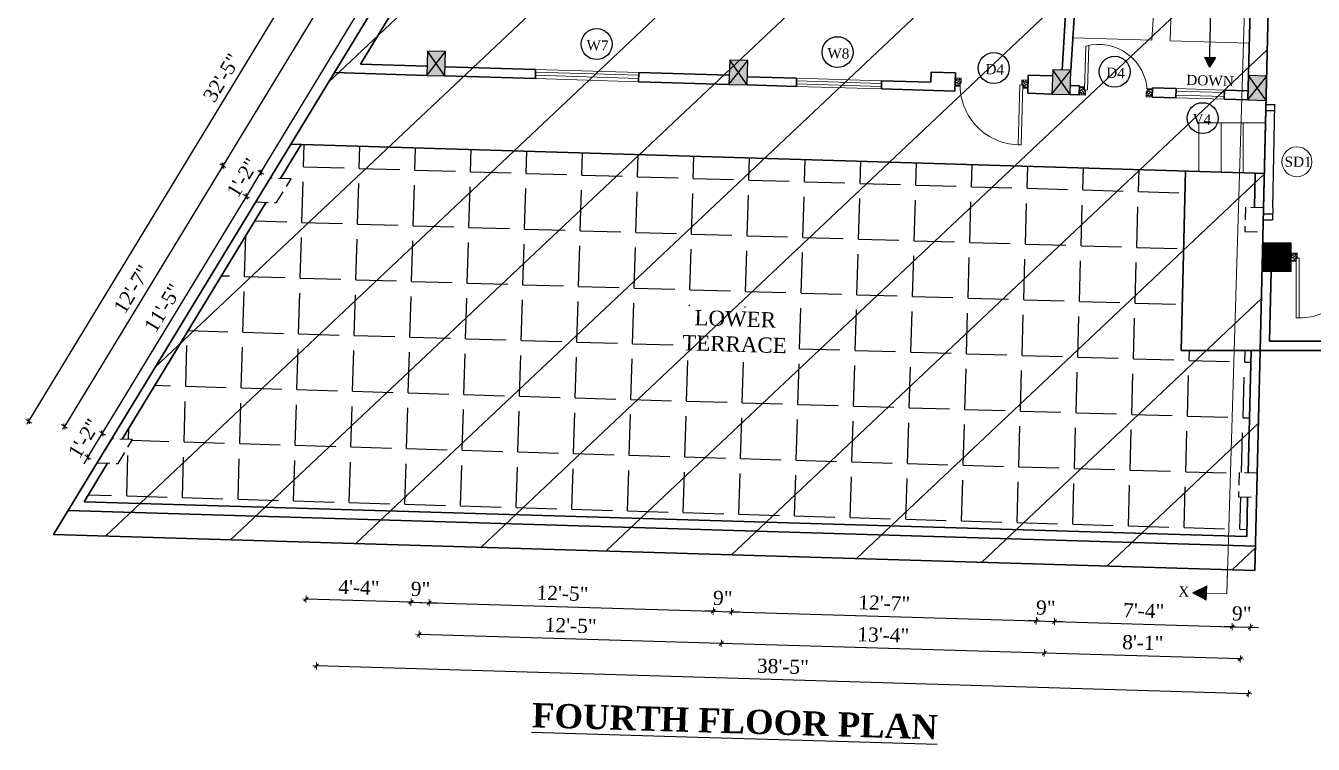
# Model space of a CAD drawing. Header units: inches. Extents: x 4069 to 291496, y -47643 to 12535.
# Drawn here: x 131821 to 132457, y -20872 to -20518 of the extents above; entities that cross this region are included whole.
import ezdxf

# ---------------------------------------------------------------- set-up
doc = ezdxf.new("R2010")
doc.units = ezdxf.units.IN
doc.header["$LTSCALE"] = 5
doc.header["$MEASUREMENT"] = 0
doc.linetypes.add('HIDDEN', pattern=[0.375, 0.25, -0.125])
for name, color, linetype, lineweight in [('A-WALL', 7, 'Continuous', 9), ('Dimension', 7, 'Continuous', 18), ('DOOR', 62, 'Continuous', 0), ('Dw', 2, 'Continuous', 18), ('tefriş', 30, 'Continuous', 9)]:
    doc.layers.add(name, color=color, linetype=linetype, lineweight=lineweight)
doc.layers.add('dim line', color=7, linetype='Continuous', lineweight=15, true_color=0xfab2b2)
doc.layers.add('TEXT', color=6, linetype='Continuous')
doc.layers.add('WALL', color=7, linetype='Continuous')
doc.styles.add('ordinary', font='times.ttf')
doc.dimstyles.new('Copy of 96', dxfattribs={"dimtxt": 7, "dimasz": 4, "dimexe": 0.5, "dimexo": 0.5, "dimgap": 3, "dimtad": 1, "dimdec": 1, "dimzin": 11, "dimdsep": 46, "dimlunit": 4, "dimtxsty": 'ordinary', "dimblk": 'OBLIQUE', "dimcen": 0.09, "dimse1": 1, "dimse2": 1, "dimclrt": 6, "dimazin": 0, "dimtfac": 1, "dimtdec": 1, "dimtix": 1, "dimtmove": 2, "dimatfit": 3, "dimldrblk": 'leader', "dimfxl": 0.5, "dimfxlon": 1, "dimtolj": 1, "dimtzin": 0, "dimarcsym": 0})

# ---------------------------------------------------------------- blocks, each defined once
blk = doc.blocks.new('C1a')
at = {"color": 1, "ltscale": 5}
for p, q in [((18657.75, 4625.76), (18648.75, 4625.76)), ((18648.75, 4625.76), (18648.82, 4613.76)), ((18657.82, 4613.76), (18657.75, 4625.76)), ((18648.82, 4613.76), (18657.82, 4613.76))]:
    blk.add_line(p, q, dxfattribs=at)
blk = doc.blocks.new('A$C27B36B59')
at = {"layer": 'DOOR'}
for p, q in [((0, 4), (0, 0)), ((2.5, 4), (0, 4)), ((0, 0), (3, 0)), ((2.5, 2.5), (2.5, 4)), ((3, 2.5), (2.5, 2.5)), ((3, 0), (3, 2.5))]:
    blk.add_line(p, q, dxfattribs=at)
for centre, radius, start, end in [((-1.4, -0.54), 4.75, 22.14107, 72.83803), ((1.34, 2.09), 1.64, 45.13802, 144.89476), ((2.21, 0.3), 2.49, 83.31492, 152.65798), ((0.13, 0.37), 2.05, 349.48753, 93.68048), ((1.96, -0.47), 2.01, 58.74475, 166.49498), ((-0.06, 0.32), 1.13, 343.54197, 86.94698), ((2.08, -0.4), 1.17, 38.28162, 160.15192)]:
    blk.add_arc(centre, radius, start, end, dxfattribs=at)
blk = doc.blocks.new('D2')
at = {"layer": 'DOOR'}
for p, q in [((74473.95, 24047.59), (74473.95, 24018.09)), ((74473.95, 24047.59), (74475.45, 24047.59)), ((74475.45, 24047.59), (74475.45, 24018.13))]:
    blk.add_line(p, q, dxfattribs=at)
blk.add_arc((74473.95, 24047.59), 29.5, 180, 272.9146, dxfattribs=at)
at = {"layer": 'DOOR', "xscale": -1, "rotation": 180}
blk.add_blockref('A$C27B36B59', (74441.95, 24050.09), dxfattribs=at)
at = {"layer": 'DOOR', "rotation": 180}
blk.add_blockref('A$C27B36B59', (74477.95, 24050.09), dxfattribs=at)
blk = doc.blocks.new('x-x')
at = {"ltscale": 5}
for points in [[(11364.03, -701.52), (11364.03, -694.51), (11357.15, -698.09)], [(11364.03, -1135.52), (11364.03, -1128.51), (11357.15, -1132.09)]]:
    blk.add_hatch(color=256, dxfattribs=at).paths.add_polyline_path(points)
for p, q in [((11364.03, -694.51), (11357.15, -698.09)), ((11357.15, -698.09), (11364.03, -701.52)), ((11364.03, -701.52), (11364.03, -694.51)), ((11374.13, -698.09), (11364.03, -698.09)), ((11374.13, -698.09), (11374.13, -1132.09)), ((11364.03, -1128.51), (11357.15, -1132.09)), ((11364.03, -1135.52), (11364.03, -1128.51)), ((11357.15, -1132.09), (11364.03, -1135.52)), ((11374.13, -1132.09), (11364.03, -1132.09))]:
    blk.add_line(p, q, dxfattribs=at)
at = {"layer": 'A-WALL', "color": 1, "ltscale": 5}
blk.add_line((11374.13, -1120.09), (11374.13, -1132.09), dxfattribs=at)
at = {"layer": 'TEXT', "style": 'ordinary'}
for p in [(11350.08, -700.97), (11350.08, -1134.1)]:
    blk.add_text('X', height=5, dxfattribs=at).set_placement(p)
blk = doc.blocks.new('oblique')
at = {"color": 0, "lineweight": -2}
blk.add_line((0.25, 0.25), (-0.25, -0.25), dxfattribs=at)
at = {"layer": 'dim line', "lineweight": 9}
for p, q in [((-0.4375, 0), (0.4375, 0)), ((0, 0.4375), (0, -0.4375))]:
    blk.add_line(p, q, dxfattribs=at)
blk = doc.blocks.new('*D3472')
at = {"layer": 'A-WALL', "color": 0, "lineweight": -2, "ltscale": 50, "transparency": 16777216}
blk.add_line((132421.17, -20830.2), (132324.39, -20827.31), dxfattribs=at)
at = {"layer": 'Defpoints', "color": 0, "ltscale": 50, "transparency": 16777216}
for p in [(132332.62, -20551.5), (132429.41, -20554.39), (132324.39, -20827.31)]:
    blk.add_point(p, dxfattribs=at)
at = {"layer": 'A-WALL', "color": 0, "lineweight": -2, "ltscale": 50, "transparency": 16777216, "xscale": 4, "yscale": 4, "zscale": 4}
for p, rotation in [((132324.39, -20827.31), 178.2899854285045), ((132421.17, -20830.2), 358.2899854285045)]:
    blk.add_blockref('oblique', p, dxfattribs=dict(at, rotation=rotation))
at = {"layer": 'A-WALL', "color": 6, "ltscale": 50, "transparency": 16777216, "insert": (132372.97, -20822.19), "char_height": 7, "attachment_point": 5, "rotation": 358.28999, "style": 'ordinary'}
blk.add_mtext('\\A1;8\'-1"', dxfattribs=at)
blk = doc.blocks.new('_OBLIQUE')
at = {"color": 0, "linetype": 'ByBlock'}
blk.add_line((-0.5, -0.5), (0.5, 0.5), dxfattribs=at)
blk = doc.blocks.new('leader')
at = {"layer": 'Dimension'}
for p, q in [((0, -4.33), (0, 4.33)), ((-4.42, 0), (4.42, 0))]:
    blk.add_line(p, q, dxfattribs=at)
blk = doc.blocks.new('*D3473')
at = {"layer": 'A-WALL', "color": 0, "lineweight": -2, "ltscale": 50, "transparency": 16777216}
blk.add_line((132324.39, -20827.31), (132164.84, -20822.54), dxfattribs=at)
at = {"layer": 'Defpoints', "color": 0, "ltscale": 50, "transparency": 16777216}
for p in [(132173.08, -20546.74), (132332.62, -20551.5), (132164.84, -20822.54)]:
    blk.add_point(p, dxfattribs=at)
at = {"layer": 'A-WALL', "color": 0, "lineweight": -2, "ltscale": 50, "transparency": 16777216, "xscale": 4, "yscale": 4, "zscale": 4}
for p, rotation in [((132164.84, -20822.54), 178.2899854285072), ((132324.39, -20827.31), 358.2899854285071)]:
    blk.add_blockref('oblique', p, dxfattribs=dict(at, rotation=rotation))
at = {"layer": 'A-WALL', "color": 6, "ltscale": 50, "transparency": 16777216, "insert": (132244.81, -20818.37), "char_height": 7, "attachment_point": 5, "rotation": 358.28999, "style": 'ordinary'}
blk.add_mtext('\\A1;13\'-4"', dxfattribs=at)
blk = doc.blocks.new('*D3474')
at = {"layer": 'A-WALL', "color": 0, "lineweight": -2, "ltscale": 50, "transparency": 16777216}
blk.add_line((132164.84, -20822.54), (132015.56, -20818.09), dxfattribs=at)
at = {"layer": 'Defpoints', "color": 0, "ltscale": 50, "transparency": 16777216}
for p in [(132023.79, -20542.28), (132173.08, -20546.74), (132015.56, -20818.09)]:
    blk.add_point(p, dxfattribs=at)
at = {"layer": 'A-WALL', "color": 0, "lineweight": -2, "ltscale": 50, "transparency": 16777216, "xscale": 4, "yscale": 4, "zscale": 4}
for p, rotation in [((132015.56, -20818.09), 178.2899854285072), ((132164.84, -20822.54), 358.2899854285071)]:
    blk.add_blockref('oblique', p, dxfattribs=dict(at, rotation=rotation))
at = {"layer": 'A-WALL', "color": 6, "ltscale": 50, "transparency": 16777216, "insert": (132090.4, -20813.76), "char_height": 7, "attachment_point": 5, "rotation": 358.28999, "style": 'ordinary'}
blk.add_mtext('\\A1;12\'-5"', dxfattribs=at)
blk = doc.blocks.new('*D3475')
at = {"layer": 'A-WALL', "color": 0, "lineweight": -2, "ltscale": 50, "transparency": 16777216}
blk.add_line((132425.16, -20847.35), (131964.86, -20833.61), dxfattribs=at)
at = {"layer": 'Defpoints', "color": 0, "ltscale": 50, "transparency": 16777216}
for p in [(131973.61, -20540.78), (132433.9, -20554.53), (131964.86, -20833.61)]:
    blk.add_point(p, dxfattribs=at)
at = {"layer": 'A-WALL', "color": 0, "lineweight": -2, "ltscale": 50, "transparency": 16777216, "xscale": 4, "yscale": 4, "zscale": 4}
for p, rotation in [((131964.86, -20833.61), 178.2899854285072), ((132425.16, -20847.35), 358.2899854285071)]:
    blk.add_blockref('oblique', p, dxfattribs=dict(at, rotation=rotation))
at = {"layer": 'A-WALL', "color": 6, "ltscale": 50, "transparency": 16777216, "insert": (132195.21, -20833.92), "char_height": 7, "attachment_point": 5, "rotation": 358.28999, "style": 'ordinary'}
blk.add_mtext('\\A1;38\'-5"', dxfattribs=at)
blk = doc.blocks.new('*D3476')
at = {"layer": 'A-WALL', "color": 0, "lineweight": -2, "ltscale": 50, "transparency": 16777216}
for p, q in [((131859.12, -20718.81), (131861.2, -20715.39)), ((131851.95, -20730.6), (131859.12, -20718.81)), ((131851.95, -20730.6), (131849.87, -20734.02))]:
    blk.add_line(p, q, dxfattribs=at)
at = {"layer": 'Defpoints', "color": 0, "ltscale": 50, "transparency": 16777216}
for p in [(131859.12, -20718.81), (131863.68, -20721.58), (131856.52, -20733.38)]:
    blk.add_point(p, dxfattribs=at)
at = {"layer": 'A-WALL', "color": 0, "lineweight": -2, "ltscale": 50, "transparency": 16777216, "xscale": 4, "yscale": 4, "zscale": 4}
for p, rotation in [((131859.12, -20718.81), 238.7014709228844), ((131851.95, -20730.6), 58.70147092288436)]:
    blk.add_blockref('oblique', p, dxfattribs=dict(at, rotation=rotation))
at = {"layer": 'A-WALL', "color": 6, "ltscale": 50, "transparency": 16777216, "insert": (131849.98, -20721.33), "char_height": 7, "attachment_point": 5, "rotation": 58.70147, "style": 'ordinary'}
blk.add_mtext('\\A1;1\'-2"', dxfattribs=at)
blk = doc.blocks.new('*D3477')
at = {"layer": 'A-WALL', "color": 0, "lineweight": -2, "ltscale": 50, "transparency": 16777216}
blk.add_line((131859.12, -20718.81), (131930.21, -20601.88), dxfattribs=at)
at = {"layer": 'Defpoints', "color": 0, "ltscale": 50, "transparency": 16777216}
for p in [(131930.21, -20601.88), (131934.78, -20604.65), (131863.68, -20721.58)]:
    blk.add_point(p, dxfattribs=at)
at = {"layer": 'A-WALL', "color": 0, "lineweight": -2, "ltscale": 50, "transparency": 16777216, "xscale": 4, "yscale": 4, "zscale": 4}
for p, rotation in [((131930.21, -20601.88), 58.70147092310951), ((131859.12, -20718.81), 238.7014709231095)]:
    blk.add_blockref('oblique', p, dxfattribs=dict(at, rotation=rotation))
at = {"layer": 'A-WALL', "color": 6, "ltscale": 50, "transparency": 16777216, "insert": (131889.06, -20656.94), "char_height": 7, "attachment_point": 5, "rotation": 58.70147, "style": 'ordinary'}
blk.add_mtext('\\A1;11\'-5"', dxfattribs=at)
blk = doc.blocks.new('*D3478')
at = {"layer": 'A-WALL', "color": 0, "lineweight": -2, "ltscale": 50, "transparency": 16777216}
for p, q in [((131930.21, -20601.88), (131937.38, -20590.09)), ((131937.38, -20590.09), (131939.46, -20586.67)), ((131930.21, -20601.88), (131928.13, -20605.3))]:
    blk.add_line(p, q, dxfattribs=at)
at = {"layer": 'Defpoints', "color": 0, "ltscale": 50, "transparency": 16777216}
for p in [(131937.38, -20590.09), (131941.94, -20592.86), (131934.78, -20604.65)]:
    blk.add_point(p, dxfattribs=at)
at = {"layer": 'A-WALL', "color": 0, "lineweight": -2, "ltscale": 50, "transparency": 16777216, "xscale": 4, "yscale": 4, "zscale": 4}
for p, rotation in [((131937.38, -20590.09), 238.7014709231095), ((131930.21, -20601.88), 58.70147092310954)]:
    blk.add_blockref('oblique', p, dxfattribs=dict(at, rotation=rotation))
at = {"layer": 'A-WALL', "color": 6, "ltscale": 50, "transparency": 16777216, "insert": (131928.24, -20592.61), "char_height": 7, "attachment_point": 5, "rotation": 58.70147, "style": 'ordinary'}
blk.add_mtext('\\A1;1\'-2"', dxfattribs=at)
blk = doc.blocks.new('*D3479')
at = {"layer": 'A-WALL', "color": 0, "lineweight": -2, "ltscale": 50, "transparency": 16777216}
blk.add_line((131937.38, -20590.09), (132046.7, -20410.27), dxfattribs=at)
at = {"layer": 'Defpoints', "color": 0, "ltscale": 50, "transparency": 16777216}
for p in [(132046.7, -20410.27), (132051.27, -20413.05), (131941.94, -20592.86)]:
    blk.add_point(p, dxfattribs=at)
at = {"layer": 'A-WALL', "color": 0, "lineweight": -2, "ltscale": 50, "transparency": 16777216, "xscale": 4, "yscale": 4, "zscale": 4}
for p, rotation in [((132046.7, -20410.27), 58.70147092310951), ((131937.38, -20590.09), 238.7014709231095)]:
    blk.add_blockref('oblique', p, dxfattribs=dict(at, rotation=rotation))
at = {"layer": 'A-WALL', "color": 6, "ltscale": 50, "transparency": 16777216, "insert": (131986.43, -20496.77), "char_height": 7, "attachment_point": 5, "rotation": 58.70147, "style": 'ordinary'}
blk.add_mtext('\\A1;17\'-6"', dxfattribs=at)
blk = doc.blocks.new('*D3481')
at = {"layer": 'A-WALL', "color": 0, "lineweight": -2, "ltscale": 50, "transparency": 16777216}
blk.add_line((132035.07, -20395.12), (131918.58, -20586.73), dxfattribs=at)
at = {"layer": 'Defpoints', "color": 0, "ltscale": 50, "transparency": 16777216}
for p in [(132054.85, -20407.15), (131918.58, -20586.73), (131938.36, -20598.76)]:
    blk.add_point(p, dxfattribs=at)
at = {"layer": 'A-WALL', "color": 0, "lineweight": -2, "ltscale": 50, "transparency": 16777216, "xscale": 4, "yscale": 4, "zscale": 4}
for p, rotation in [((132035.07, -20395.12), 58.70147092277564), ((131918.58, -20586.73), 238.7014709227756)]:
    blk.add_blockref('oblique', p, dxfattribs=dict(at, rotation=rotation))
at = {"layer": 'A-WALL', "color": 6, "ltscale": 50, "transparency": 16777216, "insert": (131971.22, -20487.52), "char_height": 7, "attachment_point": 5, "rotation": 58.70147, "style": 'ordinary'}
blk.add_mtext('\\A1;18\'-8"', dxfattribs=at)
blk = doc.blocks.new('*D3482')
at = {"layer": 'A-WALL', "color": 0, "lineweight": -2, "ltscale": 50, "transparency": 16777216}
blk.add_line((131918.58, -20586.73), (131840.32, -20715.45), dxfattribs=at)
at = {"layer": 'Defpoints', "color": 0, "ltscale": 50, "transparency": 16777216}
for p in [(131938.36, -20598.76), (131840.32, -20715.45), (131860.1, -20727.48)]:
    blk.add_point(p, dxfattribs=at)
at = {"layer": 'A-WALL', "color": 0, "lineweight": -2, "ltscale": 50, "transparency": 16777216, "xscale": 4, "yscale": 4, "zscale": 4}
for p, rotation in [((131918.58, -20586.73), 58.70147092310954), ((131840.32, -20715.45), 238.7014709231096)]:
    blk.add_blockref('oblique', p, dxfattribs=dict(at, rotation=rotation))
at = {"layer": 'A-WALL', "color": 6, "ltscale": 50, "transparency": 16777216, "insert": (131873.83, -20647.68), "char_height": 7, "attachment_point": 5, "rotation": 58.70147, "style": 'ordinary'}
blk.add_mtext('\\A1;12\'-7"', dxfattribs=at)
blk = doc.blocks.new('*D3483')
at = {"layer": 'A-WALL', "color": 0, "lineweight": -2, "ltscale": 50, "transparency": 16777216}
blk.add_line((131822.74, -20712.84), (132024.66, -20380.72), dxfattribs=at)
at = {"layer": 'Defpoints', "color": 0, "ltscale": 50, "transparency": 16777216}
for p in [(132024.66, -20380.72), (132058.44, -20401.25), (131856.52, -20733.38)]:
    blk.add_point(p, dxfattribs=at)
at = {"layer": 'A-WALL', "color": 0, "lineweight": -2, "ltscale": 50, "transparency": 16777216, "xscale": 4, "yscale": 4, "zscale": 4}
for p, rotation in [((132024.66, -20380.72), 58.70147092277679), ((131822.74, -20712.84), 238.7014709227768)]:
    blk.add_blockref('oblique', p, dxfattribs=dict(at, rotation=rotation))
at = {"layer": 'A-WALL', "color": 6, "ltscale": 50, "transparency": 16777216, "insert": (131918.1, -20543.37), "char_height": 7, "attachment_point": 5, "rotation": 58.70147, "style": 'ordinary'}
blk.add_mtext('\\A1;32\'-5"', dxfattribs=at)
blk = doc.blocks.new('*D3495')
at = {"layer": 'A-WALL', "color": 0, "lineweight": -2, "ltscale": 50, "transparency": 16777216}
for p, q in [((132011.53, -20802.16), (132007.53, -20802.04)), ((132011.53, -20802.16), (132020.53, -20802.43)), ((132020.53, -20802.43), (132024.53, -20802.55))]:
    blk.add_line(p, q, dxfattribs=at)
at = {"layer": 'Defpoints', "color": 0, "ltscale": 50, "transparency": 16777216}
for p in [(132019.29, -20542.15), (132028.29, -20542.42), (132020.53, -20802.43)]:
    blk.add_point(p, dxfattribs=at)
at = {"layer": 'A-WALL', "color": 0, "lineweight": -2, "ltscale": 50, "transparency": 16777216, "xscale": 4, "yscale": 4, "zscale": 4}
for p, rotation in [((132011.53, -20802.16), 358.2899854285071), ((132020.53, -20802.43), 178.2899854285072)]:
    blk.add_blockref('oblique', p, dxfattribs=dict(at, rotation=rotation))
at = {"layer": 'A-WALL', "color": 6, "ltscale": 50, "transparency": 16777216, "insert": (132016.23, -20795.73), "char_height": 7, "attachment_point": 5, "rotation": 358.28999, "style": 'ordinary'}
blk.add_mtext('\\A1;9"', dxfattribs=at)
blk = doc.blocks.new('*D3530')
at = {"layer": 'A-WALL', "color": 0, "lineweight": -2, "ltscale": 50, "transparency": 16777216}
blk.add_line((132011.53, -20802.16), (132160.82, -20806.62), dxfattribs=at)
at = {"layer": 'Defpoints', "color": 0, "ltscale": 50, "transparency": 16777216}
for p in [(132019.29, -20542.15), (132168.58, -20546.61), (132160.82, -20806.62)]:
    blk.add_point(p, dxfattribs=at)
at = {"layer": 'A-WALL', "color": 0, "lineweight": -2, "ltscale": 50, "transparency": 16777216, "xscale": 4, "yscale": 4, "zscale": 4}
for p, rotation in [((132011.53, -20802.16), 178.2899854285072), ((132160.82, -20806.62), 358.2899854285071)]:
    blk.add_blockref('oblique', p, dxfattribs=dict(at, rotation=rotation))
at = {"layer": 'A-WALL', "color": 6, "ltscale": 50, "transparency": 16777216, "insert": (132086.37, -20797.83), "char_height": 7, "attachment_point": 5, "rotation": 358.28999, "style": 'ordinary'}
blk.add_mtext('\\A1;12\'-5"', dxfattribs=at)
blk = doc.blocks.new('*D3531')
at = {"layer": 'A-WALL', "color": 0, "lineweight": -2, "ltscale": 50, "transparency": 16777216}
for p, q in [((132160.82, -20806.62), (132156.82, -20806.5)), ((132160.82, -20806.62), (132169.81, -20806.88)), ((132169.81, -20806.88), (132173.81, -20807))]:
    blk.add_line(p, q, dxfattribs=at)
at = {"layer": 'Defpoints', "color": 0, "ltscale": 50, "transparency": 16777216}
for p in [(132168.58, -20546.61), (132177.58, -20546.87), (132169.81, -20806.88)]:
    blk.add_point(p, dxfattribs=at)
at = {"layer": 'A-WALL', "color": 0, "lineweight": -2, "ltscale": 50, "transparency": 16777216, "xscale": 4, "yscale": 4, "zscale": 4}
for p, rotation in [((132160.82, -20806.62), 358.2899854285071), ((132169.81, -20806.88), 178.2899854285072)]:
    blk.add_blockref('oblique', p, dxfattribs=dict(at, rotation=rotation))
at = {"layer": 'A-WALL', "color": 6, "ltscale": 50, "transparency": 16777216, "insert": (132165.51, -20800.18), "char_height": 7, "attachment_point": 5, "rotation": 358.28999, "style": 'ordinary'}
blk.add_mtext('\\A1;9"', dxfattribs=at)
blk = doc.blocks.new('*D3532')
at = {"layer": 'A-WALL', "color": 0, "lineweight": -2, "ltscale": 50, "transparency": 16777216}
blk.add_line((132169.81, -20806.88), (132320.36, -20811.38), dxfattribs=at)
at = {"layer": 'Defpoints', "color": 0, "ltscale": 50, "transparency": 16777216}
for p in [(132177.58, -20546.87), (132328.12, -20551.37), (132320.36, -20811.38)]:
    blk.add_point(p, dxfattribs=at)
at = {"layer": 'A-WALL', "color": 0, "lineweight": -2, "ltscale": 50, "transparency": 16777216, "xscale": 4, "yscale": 4, "zscale": 4}
for p, rotation in [((132169.81, -20806.88), 178.2899854285072), ((132320.36, -20811.38), 358.2899854285071)]:
    blk.add_blockref('oblique', p, dxfattribs=dict(at, rotation=rotation))
at = {"layer": 'A-WALL', "color": 6, "ltscale": 50, "transparency": 16777216, "insert": (132245.28, -20802.56), "char_height": 7, "attachment_point": 5, "rotation": 358.28999, "style": 'ordinary'}
blk.add_mtext('\\A1;12\'-7"', dxfattribs=at)
blk = doc.blocks.new('*D3533')
at = {"layer": 'A-WALL', "color": 0, "lineweight": -2, "ltscale": 50, "transparency": 16777216}
for p, q in [((132320.36, -20811.38), (132316.36, -20811.26)), ((132320.36, -20811.38), (132329.36, -20811.65)), ((132329.36, -20811.65), (132333.35, -20811.77))]:
    blk.add_line(p, q, dxfattribs=at)
at = {"layer": 'Defpoints', "color": 0, "ltscale": 50, "transparency": 16777216}
for p in [(132328.12, -20551.37), (132337.12, -20551.64), (132329.36, -20811.65)]:
    blk.add_point(p, dxfattribs=at)
at = {"layer": 'A-WALL', "color": 0, "lineweight": -2, "ltscale": 50, "transparency": 16777216, "xscale": 4, "yscale": 4, "zscale": 4}
for p, rotation in [((132320.36, -20811.38), 358.2899854285071), ((132329.36, -20811.65), 178.2899854285072)]:
    blk.add_blockref('oblique', p, dxfattribs=dict(at, rotation=rotation))
at = {"layer": 'A-WALL', "color": 6, "ltscale": 50, "transparency": 16777216, "insert": (132325.05, -20804.95), "char_height": 7, "attachment_point": 5, "rotation": 358.28999, "style": 'ordinary'}
blk.add_mtext('\\A1;9"', dxfattribs=at)
blk = doc.blocks.new('*D3534')
at = {"layer": 'A-WALL', "color": 0, "lineweight": -2, "ltscale": 50, "transparency": 16777216}
blk.add_line((132329.36, -20811.65), (132417.15, -20814.27), dxfattribs=at)
at = {"layer": 'Defpoints', "color": 0, "ltscale": 50, "transparency": 16777216}
for p in [(132337.12, -20551.64), (132424.91, -20554.26), (132417.15, -20814.27)]:
    blk.add_point(p, dxfattribs=at)
at = {"layer": 'A-WALL', "color": 0, "lineweight": -2, "ltscale": 50, "transparency": 16777216, "xscale": 4, "yscale": 4, "zscale": 4}
for p, rotation in [((132329.36, -20811.65), 178.2899854285072), ((132417.15, -20814.27), 358.2899854285071)]:
    blk.add_blockref('oblique', p, dxfattribs=dict(at, rotation=rotation))
at = {"layer": 'A-WALL', "color": 6, "ltscale": 50, "transparency": 16777216, "insert": (132373.45, -20806.39), "char_height": 7, "attachment_point": 5, "rotation": 358.28999, "style": 'ordinary'}
blk.add_mtext('\\A1;7\'-4"', dxfattribs=at)
blk = doc.blocks.new('*D3535')
at = {"layer": 'A-WALL', "color": 0, "lineweight": -2, "ltscale": 50, "transparency": 16777216}
for p, q in [((132417.15, -20814.27), (132413.15, -20814.15)), ((132417.15, -20814.27), (132426.14, -20814.54)), ((132426.14, -20814.54), (132430.14, -20814.66))]:
    blk.add_line(p, q, dxfattribs=at)
at = {"layer": 'Defpoints', "color": 0, "ltscale": 50, "transparency": 16777216}
for p in [(132424.91, -20554.26), (132433.9, -20554.53), (132426.14, -20814.54)]:
    blk.add_point(p, dxfattribs=at)
at = {"layer": 'A-WALL', "color": 0, "lineweight": -2, "ltscale": 50, "transparency": 16777216, "xscale": 4, "yscale": 4, "zscale": 4}
for p, rotation in [((132417.15, -20814.27), 358.2899854285071), ((132426.14, -20814.54), 178.2899854285072)]:
    blk.add_blockref('oblique', p, dxfattribs=dict(at, rotation=rotation))
at = {"layer": 'A-WALL', "color": 6, "ltscale": 50, "transparency": 16777216, "insert": (132421.84, -20807.84), "char_height": 7, "attachment_point": 5, "rotation": 358.28999, "style": 'ordinary'}
blk.add_mtext('\\A1;9"', dxfattribs=at)
blk = doc.blocks.new('*D3496')
at = {"layer": 'A-WALL', "color": 0, "lineweight": -2, "ltscale": 50, "transparency": 16777216}
blk.add_line((132011.53, -20802.16), (131959.67, -20800.61), dxfattribs=at)
at = {"layer": 'Defpoints', "color": 0, "ltscale": 50, "transparency": 16777216}
for p in [(131967.43, -20540.66), (132019.29, -20542.15), (131959.67, -20800.61)]:
    blk.add_point(p, dxfattribs=at)
at = {"layer": 'A-WALL', "color": 0, "lineweight": -2, "ltscale": 50, "transparency": 16777216, "xscale": 4, "yscale": 4, "zscale": 4}
for p, rotation in [((131959.67, -20800.61), 178.2899854285072), ((132011.53, -20802.16), 358.2899854285071)]:
    blk.add_blockref('oblique', p, dxfattribs=dict(at, rotation=rotation))
at = {"layer": 'A-WALL', "color": 6, "ltscale": 50, "transparency": 16777216, "insert": (131985.79, -20794.89), "char_height": 7, "attachment_point": 5, "rotation": 358.28999, "style": 'ordinary'}
blk.add_mtext('\\A1;4\'-4"', dxfattribs=at)

msp = doc.modelspace()

# ---------------------------------------------------------------- hatches: boundary and pattern name
at = {"layer": 'A-WALL', "ltscale": 5}
h = msp.add_hatch(dxfattribs=at)
h.set_pattern_fill('ANSI31', color=256)
h.set_pattern_definition([(45, (107900.53767, -22128.60428), (-0.08838834765, 0.08838834765), [])])
h.paths.add_polyline_path([(132432.2368, -20624.88313), (132432.2368, -20638.88313), (132446.2368, -20638.88313), (132446.2368, -20624.88313)])
at = {"layer": 'WALL', "linetype": 'ByBlock', "ltscale": 5, "true_color": 0xf8991e}
h = msp.add_hatch(dxfattribs=at)
h.set_pattern_fill('ANSI31', color=30, scale=350, angle=-1.71001457)
h.set_pattern_definition([(43.29, (124572.424, -17236.95), (-29.99899, 31.8453), [])])
h.paths.add_polyline_path([(131835.00906, -20768.75004), (132079.94389, -20365.87972), (132438.23225, -20376.57615), (132428.4074, -20786.46551)])
h = msp.add_hatch(color=30, dxfattribs=at)
h.dxf.hatch_style = 1
h.paths.add_polyline_path([(132023.9714, -20536.28533), (132019.29436, -20542.14838), (132028.29035, -20542.41695)])
h.paths.add_polyline_path([(132028.29035, -20542.41695), (132028.64844, -20530.42229), (132023.9714, -20536.28533)])
h.paths.add_polyline_path([(132023.9714, -20536.28533), (132028.64844, -20530.42229), (132019.65245, -20530.15372)])
h.paths.add_polyline_path([(132019.65245, -20530.15372), (132019.29436, -20542.14838), (132023.9714, -20536.28533)])
at = {"layer": 'WALL', "linetype": 'ByBlock', "ltscale": 5}
msp.add_hatch(color=2, dxfattribs=at).paths.add_polyline_path([(132405.90687, -20538.03114), (132403.65042, -20533.10046), (132408.89632, -20533.25707)])
at = {"layer": 'WALL', "linetype": 'ByBlock', "ltscale": 5, "true_color": 0xf8991e}
h = msp.add_hatch(color=30, dxfattribs=at)
h.dxf.hatch_style = 1
h.paths.add_polyline_path([(132173.25623, -20540.74212), (132168.57919, -20546.60516), (132177.57518, -20546.87373)])
h.paths.add_polyline_path([(132177.57518, -20546.87373), (132177.93327, -20534.87908), (132173.25623, -20540.74212)])
h.paths.add_polyline_path([(132173.25623, -20540.74212), (132177.93327, -20534.87908), (132168.93728, -20534.61051)])
h.paths.add_polyline_path([(132168.93728, -20534.61051), (132168.57919, -20546.60516), (132173.25623, -20540.74212)])
h = msp.add_hatch(color=30, dxfattribs=at)
h.dxf.hatch_style = 1
h.paths.add_polyline_path([(132332.79865, -20545.50514), (132328.1216, -20551.36818), (132337.1176, -20551.63675)])
h.paths.add_polyline_path([(132337.1176, -20551.63675), (132337.47569, -20539.6421), (132332.79865, -20545.50514)])
h.paths.add_polyline_path([(132332.79865, -20545.50514), (132337.47569, -20539.6421), (132328.4797, -20539.37353)])
h.paths.add_polyline_path([(132328.4797, -20539.37353), (132328.1216, -20551.36818), (132332.79865, -20545.50514)])
h = msp.add_hatch(color=30, dxfattribs=at)
h.dxf.hatch_style = 1
h.paths.add_polyline_path([(132433.90421, -20554.52624), (132429.54829, -20548.39353), (132424.90805, -20554.25767)])
h.paths.add_polyline_path([(132433.90421, -20554.52624), (132434.18853, -20542.52939), (132429.54829, -20548.39353)])
h.paths.add_polyline_path([(132434.18853, -20542.52939), (132425.19237, -20542.26081), (132429.54829, -20548.39353)])
h.paths.add_polyline_path([(132429.54829, -20548.39353), (132425.19237, -20542.26081), (132424.90805, -20554.25767)])
h = msp.add_hatch(color=30, dxfattribs=at)
h.dxf.hatch_style = 1
h.paths.add_polyline_path([(132433.90421, -20554.52624), (132429.54829, -20548.39353), (132424.90805, -20554.25767)])
h.paths.add_polyline_path([(132433.90421, -20554.52624), (132434.18853, -20542.52939), (132429.54829, -20548.39353)])
h.paths.add_polyline_path([(132434.18853, -20542.52939), (132425.19237, -20542.26081), (132429.54829, -20548.39353)])
h.paths.add_polyline_path([(132429.54829, -20548.39353), (132425.19237, -20542.26081), (132424.90805, -20554.25767)])
h = msp.add_hatch(dxfattribs=at)
h.set_pattern_fill('ANGLE', color=30, scale=100, angle=-1.71001457)
h.set_pattern_definition([(358.28999, (119122.112, -19268.626), (0.820626, 27.487753), [20, -7.5]), (88.28999, (119122.112, -19268.626), (-27.487753, 0.820626), [20, -7.5])])
h.paths.add_polyline_path([(132424.30026, -20769.83554), (132424.76227, -20750.34064), (132420.26419, -20750.20636), (132420.54851, -20738.2095), (132425.04659, -20738.34379), (132426.47947, -20677.88313), (132391.96978, -20677.88313), (132394.06789, -20589.353), (131957.27238, -20576.3128), (131947.11655, -20593.01718), (131952.28907, -20593.1716), (131945.12025, -20604.96293), (131939.94772, -20604.8085), (131868.85688, -20721.73916), (131874.02941, -20721.89358), (131866.86058, -20733.68491), (131861.68806, -20733.53049), (131850.03872, -20752.69139)])
h.paths.add_polyline_path([(132145.03328, -20655.83253), (132198.62061, -20657.4327), (132197.90672, -20681.33967), (132144.31939, -20679.7395)], flags=16)

# ---------------------------------------------------------------- linework, layer by layer
at = {"color": 1, "ltscale": 5}
for p, q in [((132019.29436, -20542.14838), (132028.64844, -20530.42229)), ((132028.29035, -20542.41695), (132019.65245, -20530.15372)), ((132168.57919, -20546.60516), (132177.93327, -20534.87908)), ((132177.57518, -20546.87373), (132168.93728, -20534.61051)), ((132328.1216, -20551.36818), (132337.47569, -20539.6421)), ((132337.1176, -20551.63675), (132328.4797, -20539.37353)), ((132424.90805, -20554.25767), (132434.18853, -20542.52939)), ((132424.90805, -20554.25767), (132434.18853, -20542.52939)), ((132433.90421, -20554.52624), (132425.19237, -20542.26081)), ((132433.90421, -20554.52624), (132425.19237, -20542.26081))]:
    msp.add_line(p, q, dxfattribs=at)
at = {"layer": 'A-WALL', "lineweight": 30}
for p, q in [((131835.00906, -20768.75004), (132079.94389, -20365.87972)), ((131986.63969, -20536.67149), (132068.78247, -20401.56254)), ((132340.27092, -20421.67297), (132333.16021, -20539.51326)), ((132344.95143, -20421.81271), (132337.47569, -20539.6421)), ((132424.90805, -20554.25767), (132427.41952, -20448.28542)), ((132430.98073, -20677.88313), (132436.41568, -20448.55399)), ((132435.5614, -20484.6008), (132433.64385, -20565.51237)), ((132019.42864, -20537.65038), (131986.63969, -20536.67149)), ((132028.42463, -20537.91895), (132073.08041, -20539.25212)), ((132072.94613, -20543.75011), (132073.08041, -20539.25212)), ((132268.41689, -20540.58173), (132268.26769, -20545.57951)), ((132268.41689, -20540.58173), (132280.41155, -20540.93983)), ((132019.29436, -20542.14838), (131973.60633, -20540.7844)), ((132028.29035, -20542.41695), (132072.94613, -20543.75011)), ((132123.92341, -20545.272), (132124.0577, -20540.774)), ((132123.92341, -20545.272), (132168.57919, -20546.60516)), ((132124.0577, -20540.774), (132168.71347, -20542.10717)), ((132177.57518, -20546.87373), (132201.87111, -20547.59907)), ((132177.69455, -20542.87551), (132201.99047, -20543.60085)), ((132201.99047, -20543.60085), (132201.87111, -20547.59907)), ((132243.97176, -20544.85417), (132243.8524, -20548.85239)), ((132243.97176, -20544.85417), (132268.26769, -20545.57951)), ((132280.41155, -20540.93983), (132280.14298, -20549.93582)), ((132316.39552, -20542.0141), (132316.12695, -20551.01009)), ((132316.39552, -20542.0141), (132328.39017, -20542.37219)), ((132243.8524, -20548.85239), (132280.14298, -20549.93582)), ((132316.12695, -20551.01009), (132328.1216, -20551.36818)), ((132341.61559, -20551.77104), (132337.1176, -20551.63675)), ((132341.74988, -20547.27304), (132337.25188, -20547.13876)), ((132341.61559, -20551.77104), (132341.74988, -20547.27304)), ((132377.59956, -20552.84531), (132377.73384, -20548.34731)), ((132389.25915, -20553.1934), (132377.59956, -20552.84531)), ((132389.39343, -20548.6954), (132377.73384, -20548.34731)), ((132389.39343, -20548.6954), (132389.25915, -20553.1934)), ((132413.38274, -20549.41159), (132413.24846, -20553.90958)), ((132425.04233, -20549.75967), (132413.38274, -20549.41159)), ((132424.90805, -20554.25767), (132413.24846, -20553.90958)), ((131947.11655, -20593.01718), (131957.27238, -20576.3128)), ((132428.55318, -20590.38253), (131952.09986, -20576.15838)), ((132391.96978, -20677.88313), (132394.06789, -20589.353)), ((132428.15039, -20607.37808), (132428.55318, -20590.38253)), ((132433.05126, -20590.51682), (132428.55318, -20590.38253)), ((131868.85688, -20721.73916), (131939.94772, -20604.8085)), ((132435.58864, -20673.38313), (132436.40627, -20638.88313)), ((132691.51445, -20673.38313), (132435.58864, -20673.38313)), ((132696.01445, -20677.88313), (132391.96978, -20677.88313)), ((132425.04659, -20738.34379), (132426.47947, -20677.88313)), ((132428.4074, -20786.46551), (132430.98073, -20677.88313)), ((131850.03872, -20752.69139), (131861.68806, -20733.53049)), ((132424.30026, -20769.83554), (132424.76227, -20750.34064)), ((131850.03872, -20752.69139), (132424.30026, -20769.83554)), ((131842.17789, -20756.95872), (132428.69172, -20774.46865)), ((131835.00906, -20768.75004), (132428.4074, -20786.46551))]:
    msp.add_line(p, q, dxfattribs=at)
at = {"layer": 'A-WALL', "ltscale": 5}
for p, q in [((132411.64385, -20565.51237), (132400.64385, -20565.51237)), ((132400.64385, -20565.51237), (132400.64385, -20589.54932)), ((132422.64385, -20565.51237), (132411.64385, -20565.51237)), ((132411.64385, -20565.51237), (132411.64385, -20589.87772)), ((132433.64385, -20565.51237), (132422.64385, -20565.51237)), ((132422.64385, -20565.51237), (132422.64385, -20590.20611))]:
    msp.add_line(p, q, dxfattribs=at)
msp.add_lwpolyline([(132432.2368, -20624.88313), (132446.2368, -20624.88313), (132446.2368, -20638.88313), (132432.2368, -20638.88313)], close=True, dxfattribs=at)
msp.add_circle((132449.1155, -20584.80369), 7.38406, dxfattribs=at)
at = {"layer": 'DOOR'}
for p, q in [((132344.18908, -20549.34675), (132344.83553, -20527.69315)), ((132345.68841, -20549.39151), (132346.34685, -20527.33663)), ((132345.68841, -20549.39151), (132344.18908, -20549.34675))]:
    msp.add_line(p, q, dxfattribs=at)
msp.add_arc((132351.11465, -20550.9293), 24.06961, 1.56527651, 105.12188595, dxfattribs=at)
at = {"layer": 'Dw', "color": 3}
for p, q in [((132073.04013, -20540.60131), (132124.01742, -20542.12319)), ((132073.08041, -20539.25212), (132124.0577, -20540.774)), ((132072.94613, -20543.75011), (132123.92341, -20545.272)), ((132072.99537, -20542.10064), (132123.97266, -20543.62253)), ((132201.90793, -20546.36554), (132243.88923, -20547.61886)), ((132201.95269, -20544.8662), (132243.93399, -20546.11952)), ((132201.99047, -20543.60085), (132243.97176, -20544.85417)), ((132201.87111, -20547.59907), (132243.8524, -20548.85239)), ((132389.25915, -20553.1934), (132413.24846, -20553.90958)), ((132389.29645, -20551.94396), (132413.28576, -20552.66014)), ((132389.35613, -20549.94485), (132413.34544, -20550.66103)), ((132389.39343, -20548.6954), (132413.38274, -20549.41159))]:
    msp.add_line(p, q, dxfattribs=at)
at = {"layer": 'tefriş', "ltscale": 5}
for p, q in [((132377.47198, -20524.82895), (132381.27321, -20464.9157)), ((132386.58881, -20525.10188), (132388.01041, -20465.11684)), ((132377.47198, -20524.82895), (132338.48935, -20523.66515)), ((132425.57144, -20526.26568), (132386.58881, -20525.10188))]:
    msp.add_line(p, q, dxfattribs=at)
at = {"layer": 'TEXT'}
for centre in [(132103.2182, -20526.72359), (132222.20908, -20530.69796), (132299.37481, -20538.58505), (132359.07912, -20540.36747), (132402.55492, -20563.27402)]:
    msp.add_circle(centre, 7.64038, dxfattribs=at)
at = {"layer": 'WALL', "color": 2, "linetype": 'ByBlock', "ltscale": 5}
for p, q in [((132405.90687, -20538.03114), (132407.99537, -20444.8693)), ((132405.90687, -20538.03114), (132403.65042, -20533.10046)), ((132403.65042, -20533.10046), (132408.89632, -20533.25707)), ((132408.89632, -20533.25707), (132405.90687, -20538.03114))]:
    msp.add_line(p, q, dxfattribs=at)
at = {"layer": 'WALL', "color": 2, "linetype": 'ByBlock'}
for p, q in [((132433.78604, -20559.51237), (132438.08611, -20559.51237)), ((132433.85714, -20556.51237), (132438.14466, -20556.51237)), ((132437.14721, -20607.61899), (132438.14466, -20556.51237)), ((132432.64847, -20607.51237), (132433.64385, -20565.51237)), ((132432.57738, -20610.51237), (132437.07864, -20610.51237)), ((132437.14974, -20607.51237), (132437.00754, -20613.51237)), ((132432.50628, -20613.51237), (132437.02053, -20613.51237))]:
    msp.add_line(p, q, dxfattribs=at)
at = {"layer": 'WALL', "color": 2, "linetype": 'ByBlock', "ltscale": 5}
for points in [[(132019.29436, -20542.14838), (132028.29035, -20542.41695), (132028.64844, -20530.42229), (132019.65245, -20530.15372)], [(132168.57919, -20546.60516), (132177.57518, -20546.87373), (132177.93327, -20534.87908), (132168.93728, -20534.61051)], [(132328.1216, -20551.36818), (132337.1176, -20551.63675), (132337.47569, -20539.6421), (132328.4797, -20539.37353)], [(132425.19237, -20542.26081), (132424.90805, -20554.25767), (132433.90421, -20554.52624), (132434.18853, -20542.52939)], [(132425.19237, -20542.26081), (132424.90805, -20554.25767), (132433.90421, -20554.52624), (132434.18853, -20542.52939)]]:
    msp.add_lwpolyline(points, close=True, dxfattribs=at)
at = {"layer": 'WALL', "color": 2, "linetype": 'HIDDEN', "ltscale": 5}
for points in [[(131934.7752, -20604.65408), (131945.12025, -20604.96293), (131952.28907, -20593.1716), (131941.94402, -20592.86276)], [(132423.65231, -20607.24379), (132423.36799, -20619.24065), (132432.36416, -20619.50923), (132432.64847, -20607.51237)], [(131856.51553, -20733.37606), (131866.86058, -20733.68491), (131874.02941, -20721.89358), (131863.68436, -20721.58474)], [(132420.54851, -20738.2095), (132420.26419, -20750.20636), (132429.26035, -20750.47493), (132429.54467, -20738.47807)]]:
    msp.add_lwpolyline(points, close=True, dxfattribs=at)

# ---------------------------------------------------------------- block references
at = {"layer": 'A-WALL', "color": 1, "rotation": 358.2899854285037}
msp.add_blockref('x-x', (121079.26532, -19327.05539), dxfattribs=at)
at = {"layer": 'DOOR', "rotation": 358.2899854285037}
msp.add_blockref('A$C27B36B59', (132341.61559, -20551.77104), dxfattribs=at)
at = {"layer": 'DOOR', "xscale": -1, "rotation": 358.2899854285037}
msp.add_blockref('A$C27B36B59', (132377.59956, -20552.84531), dxfattribs=at)
at = {"layer": 'WALL', "color": 2, "linetype": 'ByBlock', "rotation": 358.2899854285037}
msp.add_blockref('D2', (57153.86017, -42361.39731), dxfattribs=at)
at = {"layer": 'WALL', "color": 2, "linetype": 'ByBlock', "ltscale": 5}
for rotation in [358.2899854285037, 358.2899854281578]:
    msp.add_blockref('C1a', (113646.7151, -24609.4636), dxfattribs=dict(at, rotation=rotation))
at = {"layer": 'WALL', "color": 2, "linetype": 'ByBlock', "xscale": -1, "rotation": 359.9999999998169}
msp.add_blockref('D2', (206924.18802, -44679.97105), dxfattribs=at)

# ---------------------------------------------------------------- texts
at = {"layer": 'TEXT', "style": 'ordinary'}
for s, rotation, p in [('W7', 358.29037351, (132098.09601, -20529.63615)), ('W8', 358.29037351, (132217.08688, -20533.61052)), ('D4', 358.28959735, (132295.18719, -20541.52545)), ('D4', 358.29037351, (132354.83952, -20543.30639)), ('DOWN', 358.28959735, (132394.38405, -20546.8461)), ('V4', 358.29037351, (132397.43272, -20566.18658))]:
    msp.add_text(s, height=5, rotation=rotation, dxfattribs=at).set_placement(p)
msp.add_text('SD1', height=5, dxfattribs=at).set_placement((132442.99798, -20587.24781))
at = {"layer": 'TEXT', "insert": (132171.20934, -20678.66645), "char_height": 7.5, "attachment_point": 8, "rotation": 358.28959735, "style": 'ordinary'}
msp.add_mtext_dynamic_manual_height_columns('LOWER\\PTERRACE', width=101.5687276, gutter_width=1720.71691, heights=[0], dxfattribs=at)
at = {"layer": 'TEXT', "insert": (132171.33523, -20867.0776), "char_height": 12, "width": 219.8150831, "attachment_point": 8, "rotation": 358.28959735, "style": 'ordinary'}
msp.add_mtext('{\\fTimes New Roman|b1|i0|c0|p18;\\LFOURTH FLOOR PLAN}', dxfattribs=at)

# ---------------------------------------------------------------- dimensions: what is measured, and where the dimension line sits
at = {"layer": 'A-WALL', "ltscale": 50}
for p1, p2, distance, picture, middle in [((131856.51553, -20733.37606), (132058.43742, -20401.2537), 39.52759, '*D3483', (131918.09543, -20543.37221)), ((132054.85301, -20407.14936), (131938.35961, -20598.75842), -23.15088, '*D3481', (131971.21871, -20487.51888)), ((132429.40613, -20554.39196), (132332.6196, -20551.50247), 275.92751, '*D3472', (132372.9747, -20822.1942)), ((131856.51553, -20733.37606), (131863.68436, -20721.58474), 5.34192, '*D3476', (131849.98135, -20721.32856))]:
    dim = msp.add_aligned_dim(p1=p1, p2=p2, distance=distance, dimstyle='Copy of 96', override={"dimdec": 0, "dimblk": 'oblique', "dimtdec": 0, "dimarcsym": 1}, dxfattribs=at)
    dim.commit()
    dim.dimension.update_dxf_attribs({"geometry": picture, "text_midpoint": middle})
for base, p1, p2, angle, picture, middle in [((132046.70407, -20410.26991), (131941.94402, -20592.86276), (132051.2686, -20413.04502), 238.70147092, '*D3479', (131986.42734, -20496.76534)), ((131959.66859, -20800.61104), (132019.29436, -20542.14838), (131967.42918, -20540.66174), 358.28998543, '*D3496', (131985.79422, -20794.88811)), ((131964.86434, -20833.60665), (132433.90421, -20554.52624), (131973.60633, -20540.7844), 358.28998543, '*D3475', (132195.20906, -20833.91994)), ((132020.52792, -20802.42795), (132019.29436, -20542.14838), (132028.29035, -20542.41695), 358.28998543, '*D3495', (132016.226, -20795.72594)), ((132160.81676, -20806.61617), (132019.29436, -20542.14838), (132168.57919, -20546.60516), 358.28998543, '*D3530', (132086.37011, -20797.83013)), ((132015.55841, -20818.08729), (132173.07719, -20546.73945), (132023.79235, -20542.28266), 358.28998543, '*D3474', (132090.3966, -20813.75805)), ((132169.81275, -20806.88474), (132168.57919, -20546.60516), (132177.57518, -20546.87373), 358.28998543, '*D3531', (132165.51083, -20800.18272)), ((132164.84325, -20822.54408), (132332.6196, -20551.50247), (132173.07719, -20546.73945), 358.28998543, '*D3473', (132244.81023, -20818.36795)), ((132320.35917, -20811.37919), (132177.57518, -20546.87373), (132328.1216, -20551.36818), 358.28998543, '*D3532', (132245.28203, -20802.56423)), ((132329.35516, -20811.64776), (132328.1216, -20551.36818), (132337.1176, -20551.63675), 358.28998543, '*D3533', (132325.05324, -20804.94574)), ((132417.14561, -20814.26867), (132337.1176, -20551.63675), (132424.90805, -20554.25767), 358.28998543, '*D3534', (132373.44646, -20806.39048)), ((132426.14178, -20814.53725), (132424.90805, -20554.25767), (132433.90421, -20554.52624), 358.28998543, '*D3535', (132421.83977, -20807.83523)), ((131937.3795, -20590.08764), (131934.7752, -20604.65408), (131941.94402, -20592.86276), 238.70147092, '*D3478', (131928.24102, -20592.60657)), ((131840.31816, -20715.45358), (131938.35961, -20598.75842), (131860.09995, -20727.4804), 58.70147092, '*D3482', (131873.83355, -20647.67916)), ((131930.21068, -20601.87897), (131863.68436, -20721.58474), (131934.7752, -20604.65408), 238.70147092, '*D3477', (131889.05944, -20656.9361))]:
    dim = msp.add_linear_dim(base=base, p1=p1, p2=p2, angle=angle, dimstyle='Copy of 96', override={"dimdec": 0, "dimblk": 'oblique', "dimtdec": 0, "dimarcsym": 1}, dxfattribs=at)
    dim.commit()
    dim.dimension.update_dxf_attribs({"geometry": picture, "text_midpoint": middle})

doc.saveas('drawing.dxf')
